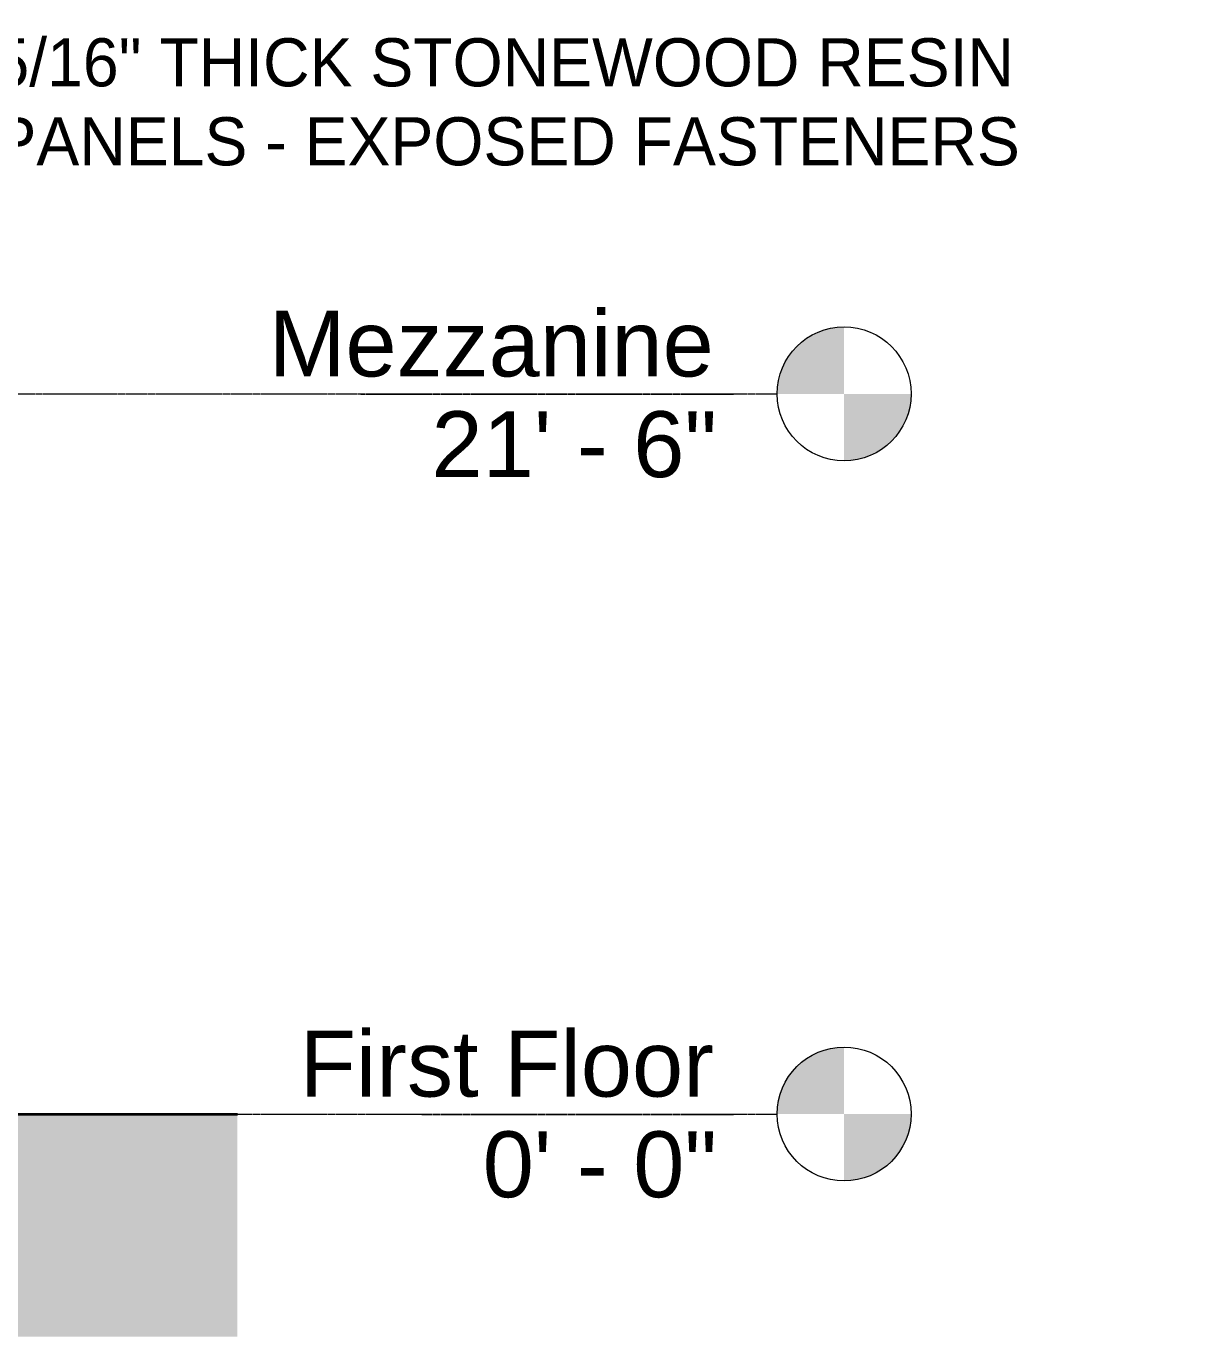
# Model space of a CAD drawing. Header units: inches. Extents: x 21380 to 98133, y -290 to 853.
# Drawn here: x 39592.5 to 40012.3, y -79.8 to 389.7 of the extents above; entities that cross this region are included whole.
import ezdxf

# ---------------------------------------------------------------- set-up
doc = ezdxf.new("R2010")
doc.units = ezdxf.units.IN
doc.header["$MEASUREMENT"] = 0
doc.linetypes.add('Grid Line 1_2_', pattern=[0.875, 0.5, -0.125, 0.125, -0.125])
for name, color, linetype, lineweight in [('A-ANNO-IDEN', 131, 'Continuous', 9), ('A-FLOR-LEVL', 51, 'Continuous', 9), ('C-TOPO', 7, 'Continuous', 9)]:
    doc.layers.add(name, color=color, linetype=linetype, lineweight=lineweight)
doc.styles.add('Arial', font='arial.ttf', dxfattribs={"height": 23.60479})
doc.styles.add('Century Gothic', font='GOTHIC.TTF', dxfattribs={"height": 17.245342})

# ---------------------------------------------------------------- blocks, each defined once
blk = doc.blocks.new('Level - Level Head - Circle-15001-Building Section - East_West looking South')
at = {"layer": 'A-FLOR-LEVL'}
h = blk.add_hatch(color=256, dxfattribs=at)
edge = h.paths.add_edge_path(flags=0)
edge.add_line((-21654.64, 0), (-21678.64, 0))
edge.add_arc((-21654.64, 0), 24, 90, 180, ccw=False)
edge.add_line((-21654.64, 24), (-21654.64, 0))
h = blk.add_hatch(color=256, dxfattribs=at)
edge = h.paths.add_edge_path(flags=0)
edge.add_line((-21654.64, -24), (-21654.64, 0))
edge.add_line((-21654.64, 0), (-21630.64, 0))
edge.add_arc((-21654.64, 0), 24, 270, 360, ccw=False)
blk.add_circle((-21654.64, 0), 24, dxfattribs=at)

msp = doc.modelspace()

# ---------------------------------------------------------------- hatches: boundary and pattern name
at = {"layer": 'C-TOPO'}
h = msp.add_hatch(dxfattribs=at)
h.set_pattern_fill('FP_34', color=256, style=0, pattern_type=2)
h.set_pattern_definition([(0, (-87574.236, 98.42), (48, 48), [48, -48]), (0, (-87574.236, 116.42), (48, 48), [48, -48]), (0, (-87574.236, 134.42), (48, 48), [48, -48]), (90, (-87568.236, 140.42), (-48, 48), [48, -48]), (90, (-87550.236, 140.42), (-48, 48), [48, -48]), (90, (-87532.236, 140.42), (-48, 48), [48, -48])])
h.paths.add_polyline_path([(39527.78, -79.82), (39668.15, -79.82), (39668.15, 0), (39484.03, 0), (39484.03, -36), (39487.03, -36), (39487.03, -48), (39469.03, -48), (39469.03, -36), (39474.03, -36), (39474.03, -6), (35266.78, -6), (35266.78, -36), (35271.78, -36), (35271.78, -48), (35253.78, -48), (35253.78, -36), (35256.78, -36), (35256.78, 0), (35176.28, 0), (35176.28, -79.82), (39487.03, -79.82)], flags=0)

# ---------------------------------------------------------------- linework, layer by layer
at = {"layer": 'C-TOPO', "lineweight": 35}
msp.add_line((39484.03, 0), (39668.15, 0), dxfattribs=at)
at = {"layer": 'C-TOPO'}
msp.add_line((39484.03, 0), (39668.15, 0), dxfattribs=at)

# ---------------------------------------------------------------- block references
at = {"layer": 'A-FLOR-LEVL'}
for p in [(61540.17, 258), (61540.17, 0)]:
    msp.add_blockref('Level - Level Head - Circle-15001-Building Section - East_West looking South', p, dxfattribs=at)

# ---------------------------------------------------------------- texts
at = {"layer": 'A-ANNO-IDEN', "insert": (39580.71, 385.41), "char_height": 17.2453, "width": 427.248, "attachment_point": 1, "line_spacing_factor": 0.984117, "style": 'Century Gothic', "bg_fill": 3, "box_fill_scale": 1.25, "bg_fill_color": 0, "bg_fill_transparency": 0}
msp.add_mtext('5/16" THICK STONEWOOD RESIN\\PPANELS - EXPOSED FASTENERS', dxfattribs=at)
at = {"layer": 'A-FLOR-LEVL', "insert": (39838.83, 287.84), "char_height": 23.605, "width": 189.792, "attachment_point": 3, "line_spacing_factor": 0.938532, "style": 'Arial', "bg_fill": 3, "box_fill_scale": 1.25, "bg_fill_color": 0, "bg_fill_transparency": 0}
msp.add_mtext('Mezzanine', dxfattribs=at)

# ---------------------------------------------------------------- next in the draw order: texts
at = {"layer": 'A-FLOR-LEVL', "attachment_point": 3, "line_spacing_factor": 0.938532, "style": 'Arial', "bg_fill": 3, "box_fill_scale": 1.25, "bg_fill_color": 0, "bg_fill_transparency": 0}
for s, insert, char_height, width in [('21\' - 6"', (39840.01, 251.77), 23.605, 121.824), ('First Floor', (39838.83, 29.84), 23.6048, 176.256)]:
    msp.add_mtext(s, dxfattribs=dict(at, insert=insert, char_height=char_height, width=width))

# ---------------------------------------------------------------- next in the draw order: linework, layer by layer
at = {"layer": 'A-FLOR-LEVL', "linetype": 'Grid Line 1_2_'}
msp.add_line((34982.85, 258), (39861.53, 258), dxfattribs=at)

# ---------------------------------------------------------------- next in the draw order: texts
at = {"layer": 'A-FLOR-LEVL', "insert": (39840.01, -6.23), "char_height": 23.605, "width": 99.936, "attachment_point": 3, "line_spacing_factor": 0.938532, "style": 'Arial', "bg_fill": 3, "box_fill_scale": 1.25, "bg_fill_color": 0, "bg_fill_transparency": 0}
msp.add_mtext('0\' - 0"', dxfattribs=at)

# ---------------------------------------------------------------- next in the draw order: linework, layer by layer
at = {"layer": 'A-FLOR-LEVL', "linetype": 'Grid Line 1_2_'}
msp.add_line((34982.85, 0), (39861.53, 0), dxfattribs=at)

doc.saveas('drawing.dxf')
